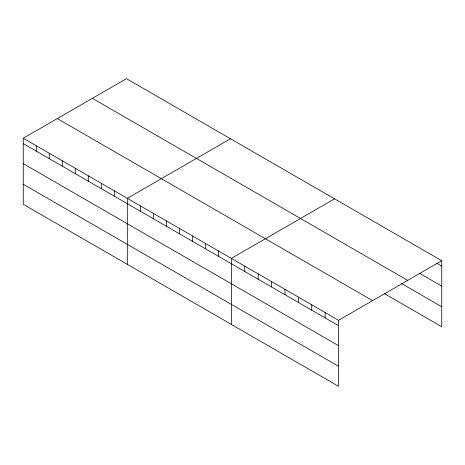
<?xml version="1.0" encoding="UTF-8"?>
<svg xmlns="http://www.w3.org/2000/svg" width="465" height="465" viewBox="0 0 465 465"><rect width="100%" height="100%" fill="white"/><g stroke="black" fill="none" stroke-linecap="round" stroke-linejoin="round"><path stroke-width="0.7" d="M338.567 345.681L338.567 320.292L23.25 138.25L23.25 204.28L338.567 386.328L338.567 345.681L23.25 163.633M384.491 293.694L441.75 326.75L441.75 260.72L126.434 78.672L23.25 138.25M230.489 138.75L127.305 198.323L127.305 264.358M334.544 198.822L231.355 258.395L231.355 324.43M338.567 320.292L441.75 260.72M436.879 263.271L441.75 266.085M419.215 273.094L441.75 286.109M92.384 98.336L407.7 280.378M401.545 283.522L441.75 306.731M57.3 118.587L372.616 300.634M23.25 143.615L338.567 325.663M23.25 184.262L338.567 366.304M325.163 312.556L325.163 317.921M311.765 304.819L311.765 310.184M298.361 297.083L298.361 302.448M284.964 289.346L284.964 294.711M271.56 281.61L271.56 286.975M258.156 273.873L258.156 279.238M244.759 266.137L244.759 271.502M218.352 250.891L218.352 256.256M205.344 243.381L205.344 248.746M192.336 235.871L192.336 241.236M179.333 228.362L179.333 233.726M166.325 220.852L166.325 226.217M153.316 213.342L153.316 218.707M140.308 205.832L140.308 211.197M114.297 190.813L114.297 196.184M101.289 183.303L101.289 188.674M88.286 175.793L88.286 181.164M75.278 168.284L75.278 173.654M62.269 160.774L62.269 166.144M49.261 153.264L49.261 158.635M36.258 145.754L36.258 151.125"/></g></svg>
